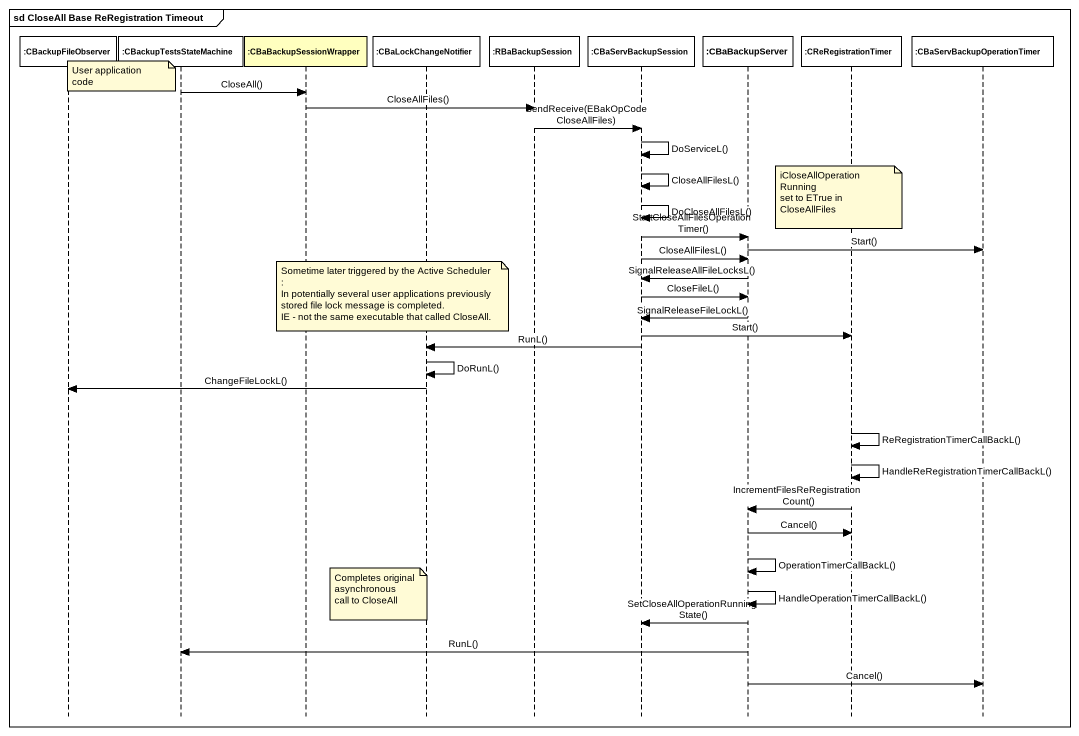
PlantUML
@startuml
mainframe sd CloseAll Base ReRegistration Timeout
hide footbox
participant ":CBackupFileObserver" as CBackupFileObserver #FFFFFF
participant ":CBackupTestsStateMachine" as CBackupTestsStateMachine #FFFFFF
participant ":CBaBackupSessionWrapper" as CBaBackupSessionWrapper #FFFFBF
participant ":CBaLockChangeNotifier" as CBaLockChangeNotifier #FFFFFF
participant ":RBaBackupSession" as RBaBackupSession #FFFFFF
participant ":CBaServBackupSession" as CBaServBackupSession #FFFFFF
participant ":CBaBackupServer" as CBaBackupServer #FFFFFF
participant ":CReRegistrationTimer" as CReRegistrationTimer #FFFFFF
participant ":CBaServBackupOperationTimer" as CBaServBackupOperationTimer #FFFFFF

note over CBackupFileObserver : User application code
CBackupTestsStateMachine -> CBaBackupSessionWrapper : CloseAll()
CBaBackupSessionWrapper -> RBaBackupSession : CloseAllFiles()
RBaBackupSession -> CBaServBackupSession : SendReceive(EBakOpCodeCloseAllFiles)
CBaServBackupSession -> CBaServBackupSession : DoServiceL()
CBaServBackupSession -> CBaServBackupSession : CloseAllFilesL()
note over CReRegistrationTimer
  iCloseAllOperationRunning
  set to ETrue in CloseAllFiles
end note
CBaServBackupSession -> CBaServBackupSession : DoCloseAllFilesL()
CBaServBackupSession -> CBaBackupServer : StartCloseAllFilesOperationTimer()
CBaBackupServer -> CBaServBackupOperationTimer : Start()
CBaServBackupSession -> CBaBackupServer : CloseAllFilesL()
CBaBackupServer -> CBaServBackupSession : SignalReleaseAllFileLocksL()
note over CBaLockChangeNotifier
  Sometime later triggered by the Active Scheduler :
  In potentially several user applications previously
  stored file lock message is completed.
  IE - not the same executable that called CloseAll.
end note
CBaServBackupSession -> CBaBackupServer : CloseFileL()
CBaBackupServer -> CBaServBackupSession : SignalReleaseFileLockL()
CBaServBackupSession -> CReRegistrationTimer : Start()
CBaServBackupSession -> CBaLockChangeNotifier : RunL()
CBaLockChangeNotifier -> CBaLockChangeNotifier : DoRunL()
CBaLockChangeNotifier -> CBackupFileObserver : ChangeFileLockL()
CReRegistrationTimer -> CReRegistrationTimer : ReRegistrationTimerCallBackL()
CReRegistrationTimer -> CReRegistrationTimer : HandleReRegistrationTimerCallBackL()
CReRegistrationTimer -> CBaBackupServer : IncrementFilesReRegistrationCount()
CBaBackupServer -> CReRegistrationTimer : Cancel()
CBaBackupServer -> CBaBackupServer : OperationTimerCallBackL()
CBaBackupServer -> CBaBackupServer : HandleOperationTimerCallBackL()
note over CBaLockChangeNotifier
  Completes original
  asynchronous
  call to CloseAll
end note
CBaBackupServer -> CBaServBackupSession : SetCloseAllOperationRunningState()
CBaBackupServer -> CBackupTestsStateMachine : RunL()
CBaBackupServer -> CBaServBackupOperationTimer : Cancel()
@enduml
